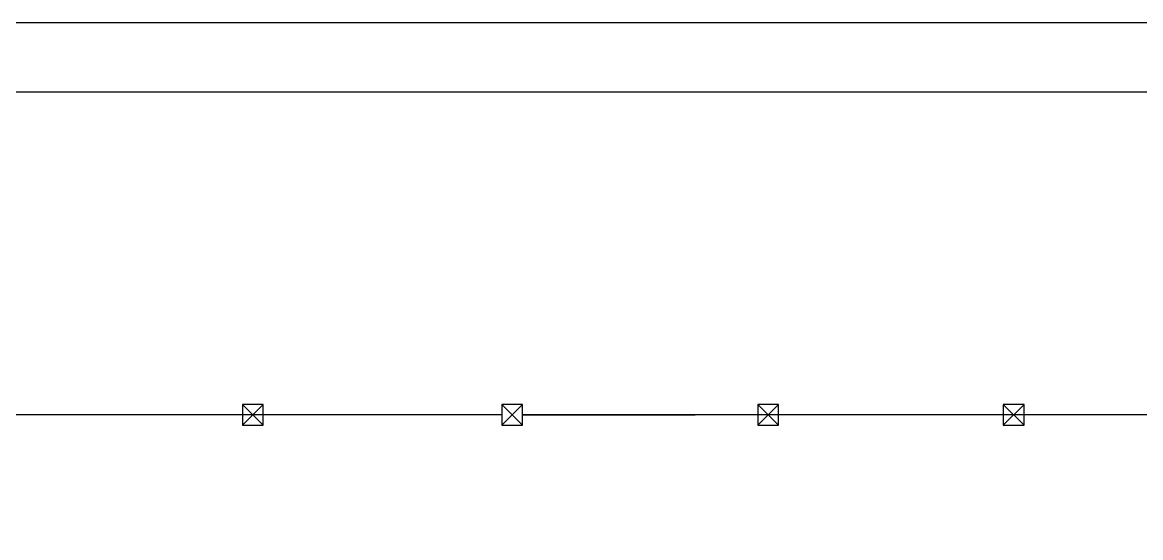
# Model space of a CAD drawing. Extents: x 80 to 1815, y -14679 to 245.
# Drawn here: x 95.48 to 111.57, y 84.19 to 91.61 of the extents above; entities that cross this region are included whole.
import ezdxf

# ---------------------------------------------------------------- set-up
doc = ezdxf.new("R2010")
doc.units = 0
doc.header["$MEASUREMENT"] = 0
for name, color, linetype in [('PILAR', 5, 'CONTINUOUS'), ('TEXTO', 1, 'CONTINUOUS'), ('TOMADAS', 1, 'CONTINUOUS'), ('VARANDA', 1, 'CONTINUOUS')]:
    doc.layers.add(name, color=color, linetype=linetype)

# ---------------------------------------------------------------- blocks, each defined once
blk = doc.blocks.new('BLOCOA3_LEGENDA')
at = {"layer": 'TOMADAS'}
blk.add_line((2.5, -1), (41, -1), dxfattribs=at)
blk.add_lwpolyline([(0, 0), (42, 0), (42, -29.7), (0, -29.7)], close=True, dxfattribs=at)

msp = doc.modelspace()

# ---------------------------------------------------------------- linework, layer by layer
at = {"layer": 'PILAR'}
for p, q in [((98.645, 86.109), (98.945, 85.809)), ((98.645, 85.809), (98.945, 86.109)), ((102.379, 86.109), (102.679, 85.809)), ((102.379, 85.809), (102.679, 86.109)), ((106.062, 86.109), (106.362, 85.809)), ((106.062, 85.809), (106.362, 86.109)), ((109.595, 86.109), (109.895, 85.809)), ((109.595, 85.809), (109.895, 86.109))]:
    msp.add_line(p, q, dxfattribs=at)
for points in [[(98.945, 85.809), (98.945, 86.109), (98.645, 86.109), (98.645, 85.809)], [(102.679, 85.809), (102.679, 86.109), (102.379, 86.109), (102.379, 85.809)], [(106.362, 85.809), (106.362, 86.109), (106.062, 86.109), (106.062, 85.809)], [(109.895, 85.809), (109.895, 86.109), (109.595, 86.109), (109.595, 85.809)]]:
    msp.add_lwpolyline(points, close=True, dxfattribs=at)
at = {"layer": 'VARANDA'}
for p, q in [((102.379, 85.959), (91.629, 85.959)), ((113.429, 85.959), (102.679, 85.959)), ((102.679, 85.959), (105.162, 85.959))]:
    msp.add_line(p, q, dxfattribs=at)

# ---------------------------------------------------------------- block references
at = {"layer": 'TEXTO'}
msp.add_blockref('BLOCOA3_LEGENDA', (79.715, 91.609), dxfattribs=at)

doc.saveas('drawing.dxf')
